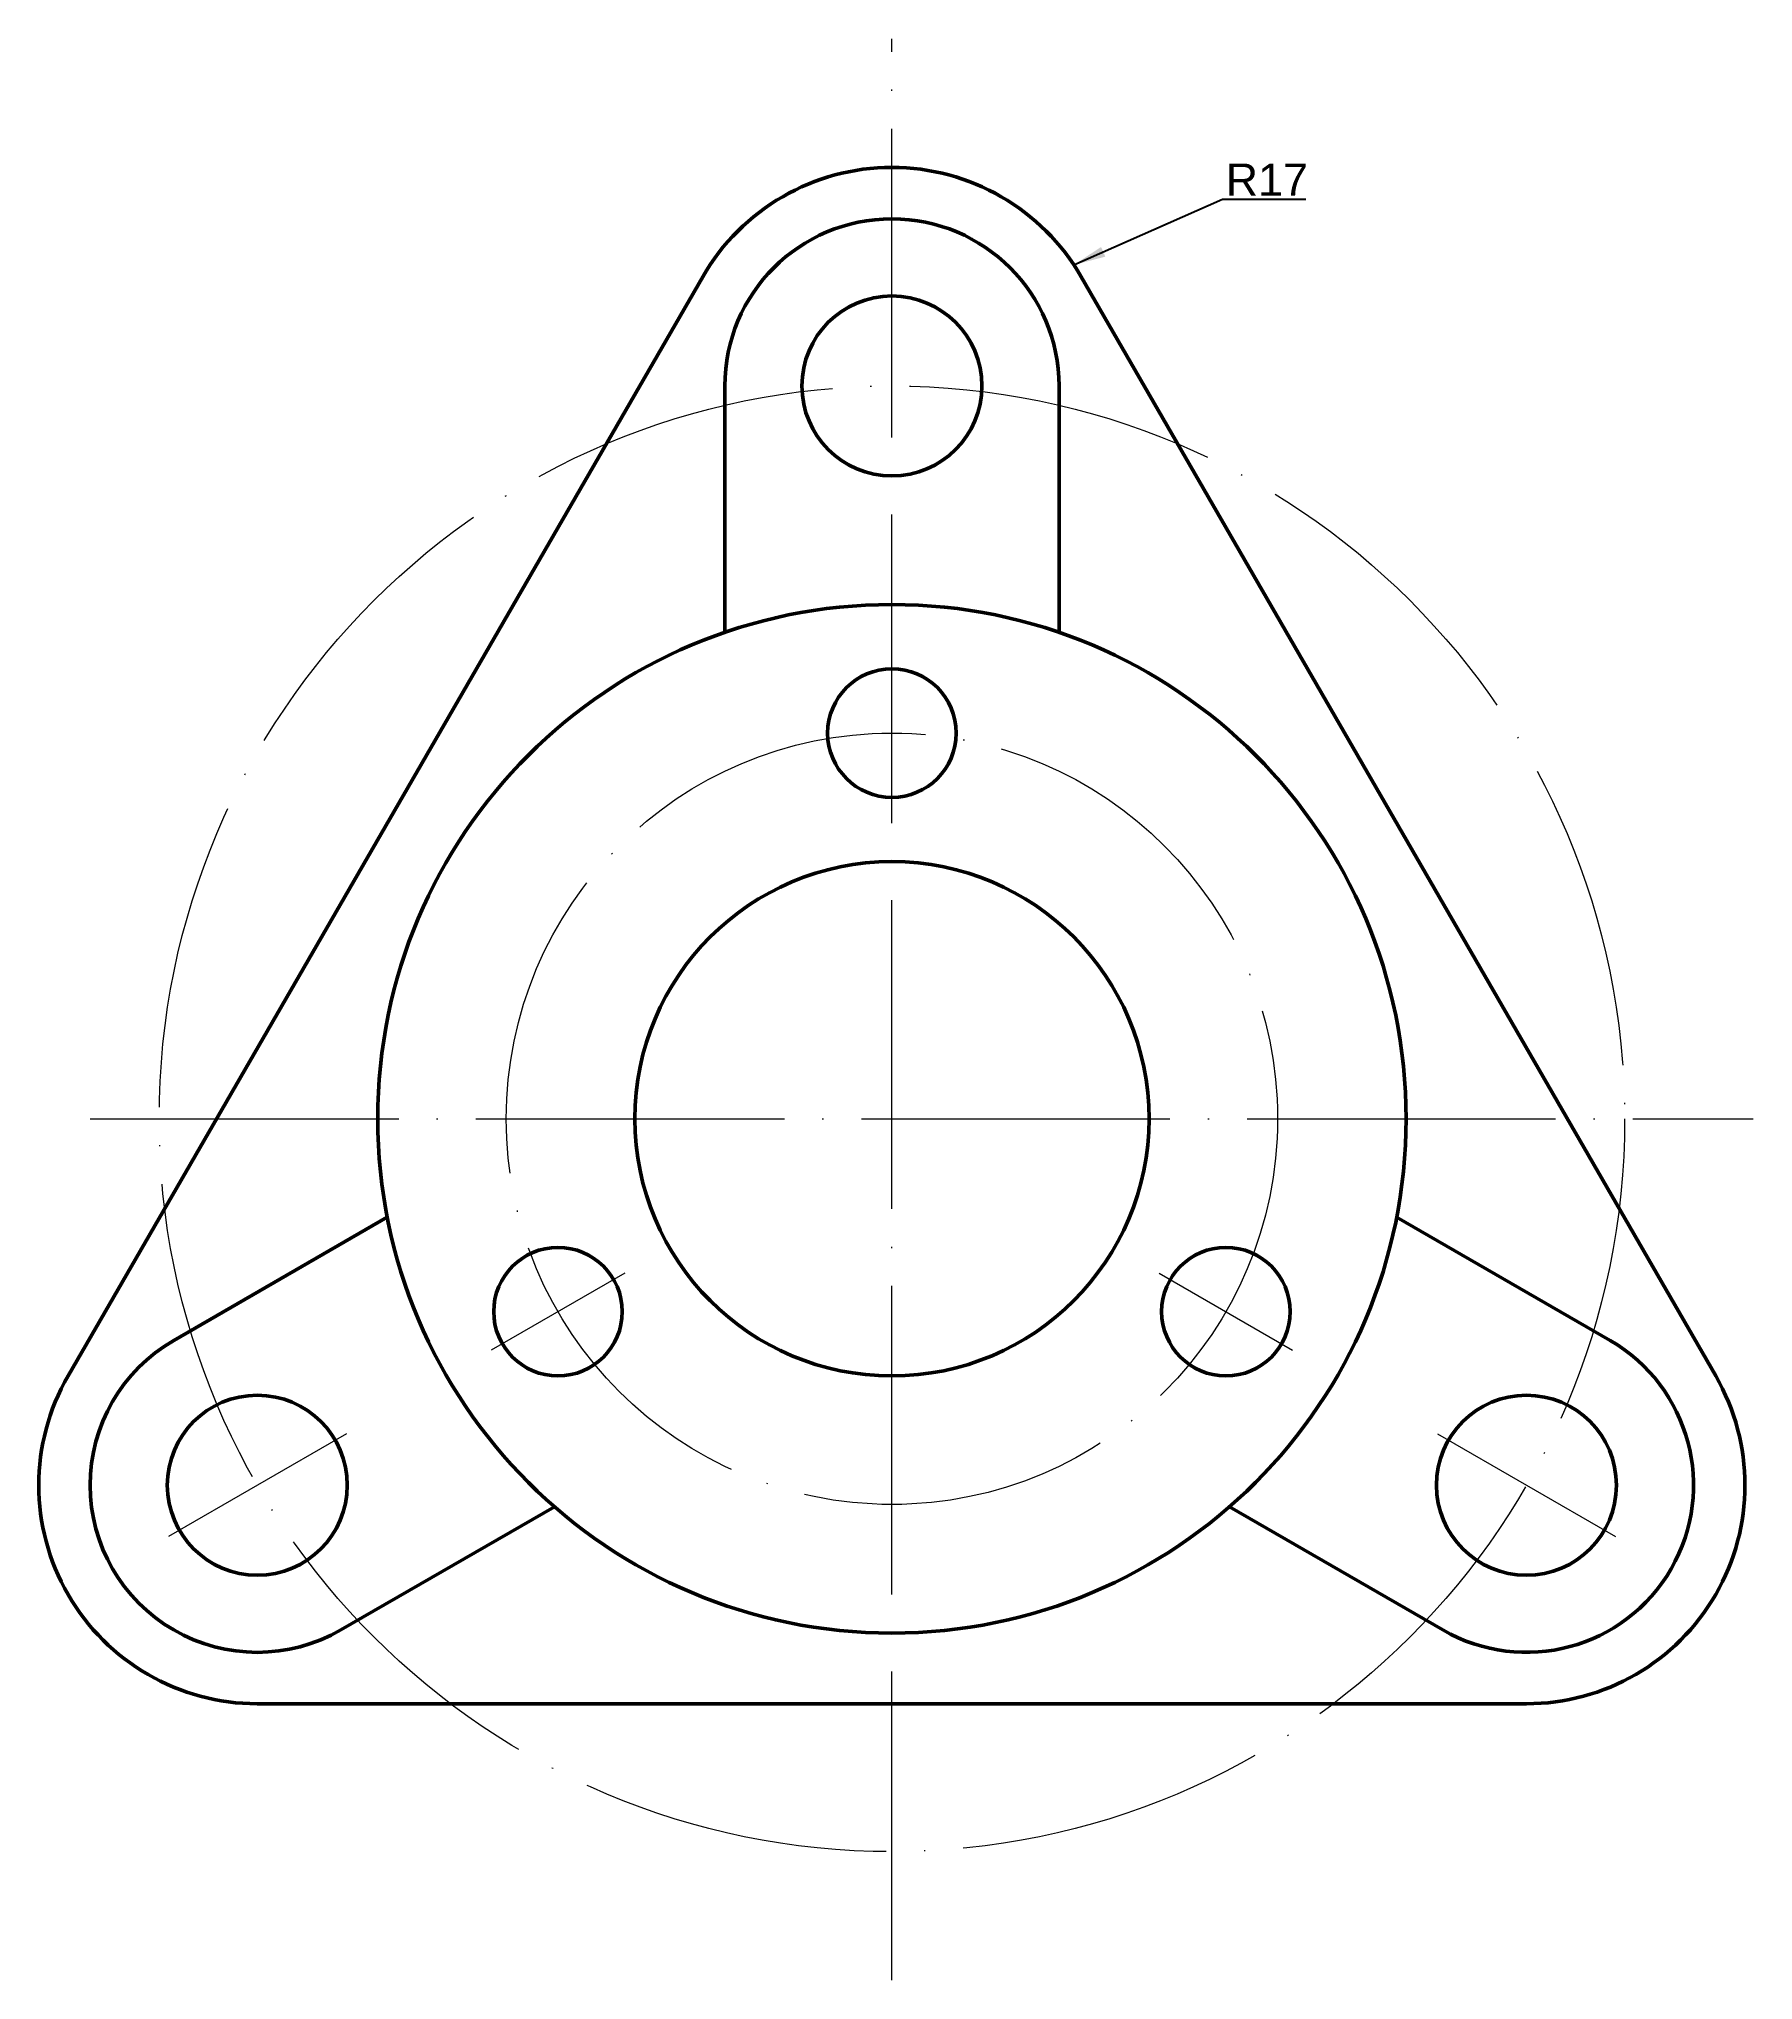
# Model space of a CAD drawing. Header units: millimetres. Extents: x 1299 to 1432, y 181 to 332.
import ezdxf

# ---------------------------------------------------------------- set-up
doc = ezdxf.new("R2010")
doc.units = ezdxf.units.MM
doc.linetypes.add('ACAD_ISO04W100', pattern=[30, 24, -2.95, 0.1, -2.95])
for name, color, linetype, lineweight, true_color in [('Contornos Visibles', 7, 'Continuous', 50, 0xffffff), ('Cotas', 1, 'Continuous', 20, 0xff0000), ('Ejes de revolución', 6, 'ACAD_ISO04W100', 20, 0xff00ff)]:
    doc.layers.add(name, color=color, linetype=linetype, lineweight=lineweight, true_color=true_color)
doc.styles.get("Standard").update_dxf_attribs({"font": ''})
doc.styles.add('textstyle0', font='')
doc.styles.get('Standard').set_extended_font_data('txt')
doc.styles.get('textstyle0').set_extended_font_data('Arial')
doc.dimstyles.get("Standard").update_dxf_attribs({"dimtxt": 2.5, "dimasz": 2.5, "dimexe": 1.25, "dimexo": 0.625, "dimtad": 1, "dimtxsty": 'Standard', "dimcen": 2.5, "dimadec": 0, "dimazin": 0, "dimtfac": 1, "dimtmove": 0, "dimatfit": 3, "dimfxl": 1, "dimarcsym": 0})

msp = doc.modelspace()

# ---------------------------------------------------------------- linework, layer by layer
at = {"layer": 'Contornos Visibles'}
for p, q in [((1350.4, 313.95), (1301.03, 228.45)), ((1379.84, 313.95), (1429.2, 228.45)), ((1352.12, 305.45), (1352.12, 286.28)), ((1378.12, 305.45), (1378.12, 286.28)), ((1309.25, 231.21), (1325.86, 240.8)), ((1420.98, 231.21), (1404.38, 240.8)), ((1322.25, 208.69), (1338.86, 218.28)), ((1407.98, 208.69), (1391.38, 218.28)), ((1315.75, 202.95), (1414.48, 202.95))]:
    msp.add_line(p, q, dxfattribs=at)
for centre, radius in [((1365.12, 305.45), 7), ((1365.12, 248.45), 40), ((1365.12, 278.45), 5), ((1365.12, 248.45), 20), ((1339.14, 233.45), 5), ((1391.1, 233.45), 5), ((1315.75, 219.95), 7), ((1414.48, 219.95), 7)]:
    msp.add_circle(centre, radius, dxfattribs=at)
for centre, radius, start, end in [((1365.12, 305.45), 17, 30, 150), ((1365.12, 305.45), 13, 0, 180), ((1315.75, 219.95), 13, 120, 300), ((1414.48, 219.95), 13, 240, 60), ((1315.75, 219.95), 17, 150, 270), ((1414.48, 219.95), 17, 270, 30)]:
    msp.add_arc(centre, radius, start, end, dxfattribs=at)
at = {"layer": 'Ejes de revolución'}
for p, q in [((1365.12, 181.45), (1365.12, 332.45)), ((1302.75, 248.45), (1432.12, 248.45)), ((1344.33, 236.45), (1333.94, 230.45)), ((1385.9, 236.45), (1396.29, 230.45)), ((1322.68, 223.95), (1308.83, 215.95)), ((1407.55, 223.95), (1421.41, 215.95))]:
    msp.add_line(p, q, dxfattribs=at)
for radius in [57, 30]:
    msp.add_circle((1365.12, 248.45), radius, dxfattribs=at)

# ---------------------------------------------------------------- texts
at = {"layer": 'Cotas', "insert": (1391.08, 322.75), "char_height": 2.5, "attachment_point": 1, "style": 'textstyle0'}
msp.add_mtext('R17', dxfattribs=at)

# ---------------------------------------------------------------- leaders
at = {"layer": 'Cotas'}
msp.add_leader([(1379.27, 314.87), (1390.83, 319.99), (1397.31, 319.99)], dimstyle='Standard', override={"dimscale": 1}, dxfattribs=at)

doc.saveas('drawing.dxf')
